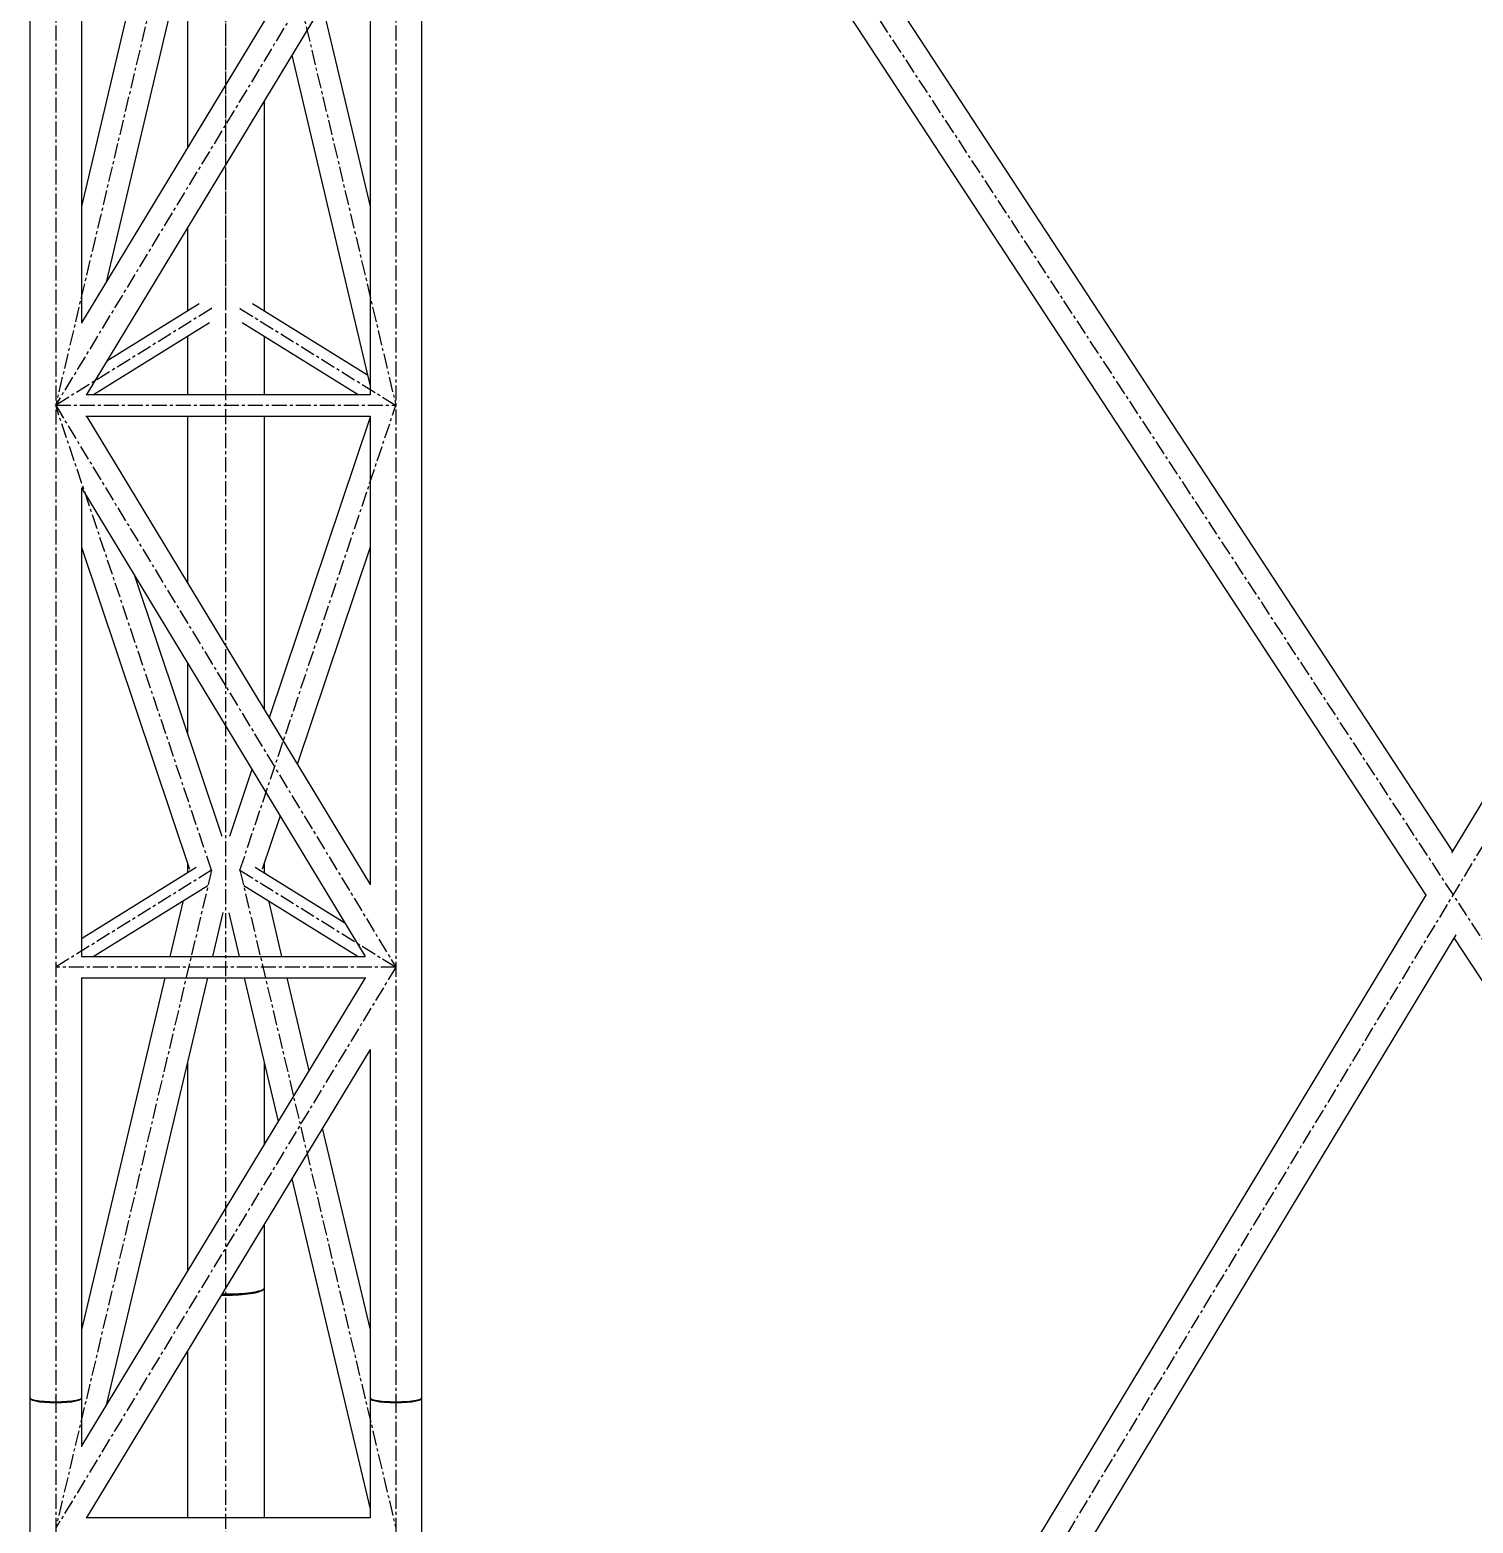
# Model space of a CAD drawing. Header units: millimetres. Extents: x 5143 to 30813, y 232 to 21408.
# Drawn here: x 21631 to 22395, y 4714 to 5504 of the extents above; entities that cross this region are included whole.
import ezdxf

# ---------------------------------------------------------------- set-up
doc = ezdxf.new("R2010")
doc.units = ezdxf.units.MM
doc.header["$LTSCALE"] = 0.25
doc.linetypes.add('CENTER', pattern=[50.8, 31.75, -6.35, 6.35, -6.35])
doc.linetypes.add('XKITLINE00', pattern=[0])

msp = doc.modelspace()

# ---------------------------------------------------------------- linework, layer by layer
at = {"color": 8, "linetype": 'CENTER'}
for p, q in [((21645, 5900.27), (21645, 4780.43)), ((21735, 5356.92), (21735, 5900.27)), ((22900, 4260.27), (21825, 5900.27)), ((22900, 5900.27), (21825, 4120.57)), ((21825, 5900.27), (21825, 4780.43)), ((21735, 4838.52), (21735, 5728.82)), ((21727.5, 5654.22), (21645, 5305.68)), ((21742.5, 5654.22), (21825, 5305.68)), ((21825, 5602.98), (21645, 5305.68)), ((21727.5, 5356.92), (21645, 5305.68)), ((21742.5, 5356.92), (21825, 5305.68)), ((21727.5, 5059.62), (21645, 5305.68)), ((21645, 5305.68), (21825, 5008.38)), ((21645, 5305.68), (21825, 5305.68)), ((21742.5, 5059.62), (21825, 5305.68)), ((21727.5, 5059.62), (21645, 4711.47)), ((21727.5, 5059.62), (21645, 5008.38)), ((21742.5, 5059.62), (21825, 4711.47)), ((21742.5, 5059.62), (21825, 5008.38)), ((21825, 5008.38), (21645, 4711.47)), ((21825, 5008.38), (21645, 5008.38)), ((21735, 3669.69), (21735, 4838.52)), ((21645, 4780.43), (21645, 3598.62)), ((21825, 4780.43), (21825, 3598.62))]:
    msp.add_line(p, q, dxfattribs=at)
at = {"color": 8, "linetype": 'XKITLINE00'}
for p, q in [((21631.35, 5854.57), (21631.35, 4780.43)), ((21838.65, 5854.57), (21838.65, 4780.43)), ((21840.39, 5854.57), (22370.06, 5046.51)), ((21869.52, 5854.57), (22384.03, 5069.64)), ((22823.8, 5797.68), (22383.53, 5068.81)), ((21658.65, 5597.28), (21658.65, 5349.18)), ((21702.77, 5597.28), (21658.65, 5410.88)), ((21808.74, 5597.28), (21658.65, 5349.37)), ((21725.27, 5597.28), (21671.69, 5370.91)), ((21811.45, 5559.46), (21661.08, 5311.11)), ((21811.35, 5559.29), (21811.35, 5311.26)), ((21714.7, 5552.6), (21714.7, 5441.94)), ((21786.09, 5517.58), (21811.35, 5410.88)), ((21769.91, 5490.86), (21811.35, 5315.81)), ((21755.3, 5466.72), (21755.3, 5355.68)), ((21714.7, 5399.66), (21714.7, 5355.68)), ((21672.02, 5329.17), (21720.88, 5359.52)), ((21749.07, 5359.55), (21809.94, 5321.74)), ((21664.98, 5311.38), (21726.39, 5349.52)), ((21743.66, 5349.48), (21805.01, 5311.38)), ((21714.7, 5342.26), (21714.7, 5311.38)), ((21755.3, 5342.26), (21755.3, 5311.38)), ((21661.25, 5311.38), (21811.35, 5311.38)), ((21661.02, 5299.98), (21811.45, 5299.98)), ((21661.24, 5299.98), (21811.35, 5052.06)), ((21714.7, 5299.98), (21714.7, 5211.69)), ((21755.3, 5299.98), (21755.3, 5144.63)), ((21811.35, 5299.41), (21757.97, 5140.22)), ((21811.35, 5299.98), (21811.35, 5051.95)), ((21658.61, 5262.06), (21808.84, 5013.93)), ((21658.65, 5262.01), (21658.65, 5013.99)), ((21658.65, 5230.52), (21715.76, 5060.18)), ((21811.35, 5230.52), (21772.83, 5115.66)), ((21686.75, 5215.58), (21733, 5077.65)), ((21714.7, 5169.43), (21714.7, 5132.24)), ((21748.85, 5113.02), (21736.96, 5077.57)), ((21763.72, 5088.47), (21754.25, 5060.25)), ((21658.65, 5023.57), (21719.41, 5061.31)), ((21714.7, 5063.35), (21714.7, 5058.38)), ((21750.55, 5061.33), (21797.98, 5031.87)), ((21755.3, 5063.35), (21755.3, 5058.38)), ((21664.9, 5014.04), (21725.5, 5051.67)), ((21744.56, 5051.63), (21805.09, 5014.04)), ((21712.44, 5043.56), (21705.44, 5014.04)), ((21757.55, 5043.56), (21764.55, 5014.04)), ((22370.24, 5046.81), (21838.65, 4166.72)), ((21733.47, 5037.35), (21727.95, 5014.04)), ((21736.57, 5037.15), (21742.04, 5014.04)), ((22385.85, 5025.52), (21848.07, 4135.2)), ((22384.88, 5023.91), (22823.85, 4354.23)), ((21658.65, 5014.04), (21808.78, 5014.04)), ((21658.48, 5002.73), (21809.11, 5002.73)), ((21658.65, 5002.73), (21658.65, 4780.43)), ((21702.76, 5002.73), (21658.65, 4816.56)), ((21808.76, 5002.73), (21658.65, 4755.11)), ((21725.27, 5002.73), (21671.69, 4776.62)), ((21744.72, 5002.73), (21762.72, 4926.78)), ((21767.23, 5002.73), (21778.9, 4953.47)), ((21811.42, 4964.87), (21661.07, 4716.86)), ((21811.35, 4964.75), (21811.35, 4780.43)), ((21714.7, 4958.12), (21714.7, 4847.56)), ((21755.3, 4958.12), (21755.3, 4914.53)), ((21786.1, 4923.1), (21811.35, 4816.56)), ((21769.92, 4896.41), (21811.35, 4721.59)), ((21755.3, 4872.29), (21755.3, 4838.52)), ((21738.52, 4835.59), (21741.94, 4835.72)), ((21741.94, 4835.72), (21745.15, 4835.94)), ((21744.56, 4835.45), (21747.29, 4835.8)), ((21745.15, 4835.94), (21748.04, 4836.24)), ((21745.15, 4835.26), (21748.04, 4835.63)), ((21747.29, 4835.8), (21749.64, 4836.24)), ((21748.04, 4836.24), (21750.55, 4836.61)), ((21748.04, 4835.63), (21750.55, 4836.1)), ((21749.64, 4836.24), (21751.55, 4836.75)), ((21750.55, 4836.61), (21752.58, 4837.03)), ((21750.55, 4836.1), (21752.58, 4836.64)), ((21751.55, 4836.75), (21751.94, 4836.9)), ((21752.58, 4837.03), (21754.07, 4837.5)), ((21752.58, 4836.64), (21754.07, 4837.23)), ((21754.07, 4837.5), (21754.99, 4838)), ((21754.07, 4837.23), (21754.99, 4837.86)), ((21755.3, 4838.52), (21754.99, 4838)), ((21755.3, 4838.52), (21754.99, 4837.86)), ((21755.3, 4838.52), (21755.3, 4717.17)), ((21732.56, 4834.79), (21735, 4834.75)), ((21732.69, 4835.01), (21735, 4834.97)), ((21733.03, 4835.57), (21735, 4835.55)), ((21735, 4835.55), (21738.52, 4835.59)), ((21735, 4834.97), (21738.32, 4835.03)), ((21735, 4834.75), (21738.52, 4834.81)), ((21738.32, 4835.03), (21741.53, 4835.19)), ((21738.52, 4834.81), (21741.94, 4834.98)), ((21741.53, 4835.19), (21744.56, 4835.45)), ((21741.94, 4834.98), (21745.15, 4835.26)), ((21714.7, 4805.32), (21714.7, 4717.17)), ((21631.35, 4780.43), (21631.69, 4779.99)), ((21631.35, 4780.43), (21631.35, 4156.13)), ((21631.35, 4780.43), (21631.69, 4779.87)), ((21658.65, 4780.43), (21658.3, 4779.99)), ((21658.65, 4780.43), (21658.3, 4779.87)), ((21658.65, 4780.43), (21658.65, 4754.61)), ((21811.35, 4780.43), (21811.69, 4779.99)), ((21811.35, 4780.43), (21811.35, 4717.02)), ((21811.35, 4780.43), (21811.69, 4779.87)), ((21838.65, 4780.43), (21838.3, 4779.99)), ((21838.65, 4780.43), (21838.3, 4779.87)), ((21838.65, 4780.43), (21838.65, 4166.36)), ((21631.69, 4779.99), (21632.7, 4779.57)), ((21631.69, 4779.87), (21632.7, 4779.34)), ((21632.7, 4779.57), (21634.32, 4779.19)), ((21632.7, 4779.34), (21634.32, 4778.86)), ((21633.04, 4779.49), (21633.24, 4779.39)), ((21633.24, 4779.39), (21634.79, 4778.93)), ((21634.32, 4779.19), (21636.48, 4778.88)), ((21634.32, 4778.86), (21636.48, 4778.46)), ((21634.79, 4778.93), (21636.86, 4778.55)), ((21636.48, 4778.88), (21639.07, 4778.64)), ((21636.48, 4778.46), (21639.07, 4778.16)), ((21636.86, 4778.55), (21639.33, 4778.26)), ((21639.07, 4778.64), (21641.96, 4778.49)), ((21639.07, 4778.16), (21641.96, 4777.97)), ((21639.33, 4778.26), (21642.09, 4778.08)), ((21641.96, 4778.49), (21645, 4778.44)), ((21641.96, 4777.97), (21645, 4777.91)), ((21642.09, 4778.08), (21645, 4778.02)), ((21645, 4778.44), (21648.03, 4778.49)), ((21645, 4778.02), (21647.9, 4778.08)), ((21645, 4777.91), (21648.03, 4777.97)), ((21647.9, 4778.08), (21650.66, 4778.26)), ((21648.03, 4778.49), (21650.92, 4778.64)), ((21648.03, 4777.97), (21650.92, 4778.16)), ((21650.66, 4778.26), (21653.13, 4778.55)), ((21650.92, 4778.64), (21653.51, 4778.88)), ((21650.92, 4778.16), (21653.51, 4778.46)), ((21653.13, 4778.55), (21655.2, 4778.93)), ((21653.51, 4778.88), (21655.67, 4779.19)), ((21653.51, 4778.46), (21655.67, 4778.86)), ((21655.2, 4778.93), (21656.75, 4779.39)), ((21655.67, 4779.19), (21657.29, 4779.57)), ((21655.67, 4778.86), (21657.29, 4779.34)), ((21656.75, 4779.39), (21656.95, 4779.49)), ((21657.29, 4779.57), (21658.3, 4779.99)), ((21657.29, 4779.34), (21658.3, 4779.87)), ((21811.69, 4779.99), (21812.7, 4779.56)), ((21811.69, 4779.87), (21812.7, 4779.33)), ((21812.7, 4779.56), (21814.32, 4779.18)), ((21812.7, 4779.33), (21814.32, 4778.85)), ((21813.05, 4779.48), (21813.24, 4779.38)), ((21813.24, 4779.38), (21814.79, 4778.92)), ((21814.32, 4779.18), (21816.48, 4778.87)), ((21814.32, 4778.85), (21816.48, 4778.45)), ((21814.79, 4778.92), (21816.86, 4778.54)), ((21816.48, 4778.87), (21819.07, 4778.63)), ((21816.48, 4778.45), (21819.07, 4778.15)), ((21816.86, 4778.54), (21819.33, 4778.25)), ((21819.07, 4778.63), (21821.96, 4778.48)), ((21819.07, 4778.15), (21821.96, 4777.96)), ((21819.33, 4778.25), (21822.09, 4778.07)), ((21821.96, 4778.48), (21825, 4778.43)), ((21821.96, 4777.96), (21825, 4777.9)), ((21822.09, 4778.07), (21825, 4778.01)), ((21825, 4778.43), (21828.03, 4778.48)), ((21825, 4778.01), (21827.9, 4778.07)), ((21825, 4777.9), (21828.03, 4777.96)), ((21827.9, 4778.07), (21830.66, 4778.25)), ((21828.03, 4778.48), (21830.92, 4778.63)), ((21828.03, 4777.96), (21830.92, 4778.15)), ((21830.66, 4778.25), (21833.13, 4778.54)), ((21830.92, 4778.63), (21833.51, 4778.87)), ((21830.92, 4778.15), (21833.51, 4778.45)), ((21833.13, 4778.54), (21835.2, 4778.92)), ((21833.51, 4778.87), (21835.67, 4779.18)), ((21833.51, 4778.45), (21835.67, 4778.85)), ((21835.2, 4778.92), (21836.75, 4779.38)), ((21835.67, 4779.18), (21837.29, 4779.56)), ((21835.67, 4778.85), (21837.29, 4779.33)), ((21836.75, 4779.38), (21836.94, 4779.48)), ((21837.29, 4779.56), (21838.3, 4779.99)), ((21837.29, 4779.33), (21838.3, 4779.87)), ((21661.26, 4717.17), (21811.35, 4717.17))]:
    msp.add_line(p, q, dxfattribs=at)
for centre in [(21727.5, 5356.92), (21735, 5356.92), (21742.5, 5356.92), (21645, 5305.68), (21645, 5305.68), (21645, 5305.68), (21645, 5305.68), (21645, 5305.68), (21645, 5305.68), (21825, 5305.68), (21825, 5305.68), (21825, 5305.68), (21825, 5305.68), (21727.5, 5059.62), (21727.5, 5059.62), (21727.5, 5059.62), (21742.5, 5059.62), (21742.5, 5059.62), (21742.5, 5059.62), (21645, 5008.38), (21645, 5008.38), (21825, 5008.38), (21825, 5008.38), (21825, 5008.38), (21825, 5008.38), (21735, 4838.52), (21735, 4838.52), (21645, 4780.43), (21645, 4780.43), (21825, 4780.43), (21825, 4780.43)]:
    msp.add_circle(centre, 0.05, dxfattribs=at)

doc.saveas('drawing.dxf')
